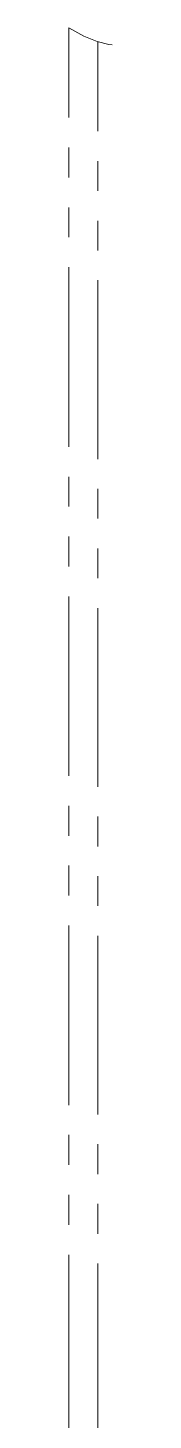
# Model space of a CAD drawing. Header units: millimetres. Extents: x 0.4 to 14.3, y 0.4 to 10.4.
# Drawn here: x 4.002 to 4.086, y 6.612 to 9.349 of the extents above; entities that cross this region are included whole.
import ezdxf

# ---------------------------------------------------------------- set-up
doc = ezdxf.new("R2010")
doc.units = ezdxf.units.MM
doc.layers.add('PDF_Geometry', color=7, linetype='Continuous')

msp = doc.modelspace()

# ---------------------------------------------------------------- linework, layer by layer
at = {"layer": 'PDF_Geometry', "lineweight": 15}
for points in [[(4.0862, 9.3161), (4.0798, 9.3166), (4.0567, 9.3224), (4.0308, 9.3331), (4.0016, 9.3495), (4.0016, 9.173)], [(4.0585, 9.3218), (4.0585, 9.1461)], [(4.0016, 9.1141), (4.0016, 9.0553)], [(4.0585, 9.0875), (4.0585, 9.0289)], [(4.0016, 8.9964), (4.0016, 8.9376)], [(4.0585, 8.9703), (4.0585, 8.9117)], [(4.0016, 8.8788), (4.0016, 8.5258)], [(4.0585, 8.8531), (4.0585, 8.5016)], [(4.0016, 8.4669), (4.0016, 8.4081)], [(4.0585, 8.443), (4.0585, 8.3845)], [(4.0016, 8.3493), (4.0016, 8.2904)], [(4.0585, 8.3259), (4.0585, 8.2673)], [(4.0016, 8.2316), (4.0016, 7.8786)], [(4.0585, 8.2087), (4.0585, 7.8572)], [(4.0016, 7.8197), (4.0016, 7.7609)], [(4.0585, 7.7986), (4.0585, 7.74)], [(4.0016, 7.7021), (4.0016, 7.6432)], [(4.0585, 7.6815), (4.0585, 7.6229)], [(4.0016, 7.5844), (4.0016, 7.2314)], [(4.0585, 7.5643), (4.0585, 7.2128)], [(4.0016, 7.1726), (4.0016, 7.1137)], [(4.0585, 7.1542), (4.0585, 7.0956)], [(4.0016, 7.0549), (4.0016, 6.996)], [(4.0585, 7.037), (4.0585, 6.9784)], [(4.0016, 6.9372), (4.0016, 6.5842)], [(4.0585, 6.9199), (4.0585, 6.5684)]]:
    msp.add_lwpolyline(points, dxfattribs=at)

doc.saveas('drawing.dxf')
